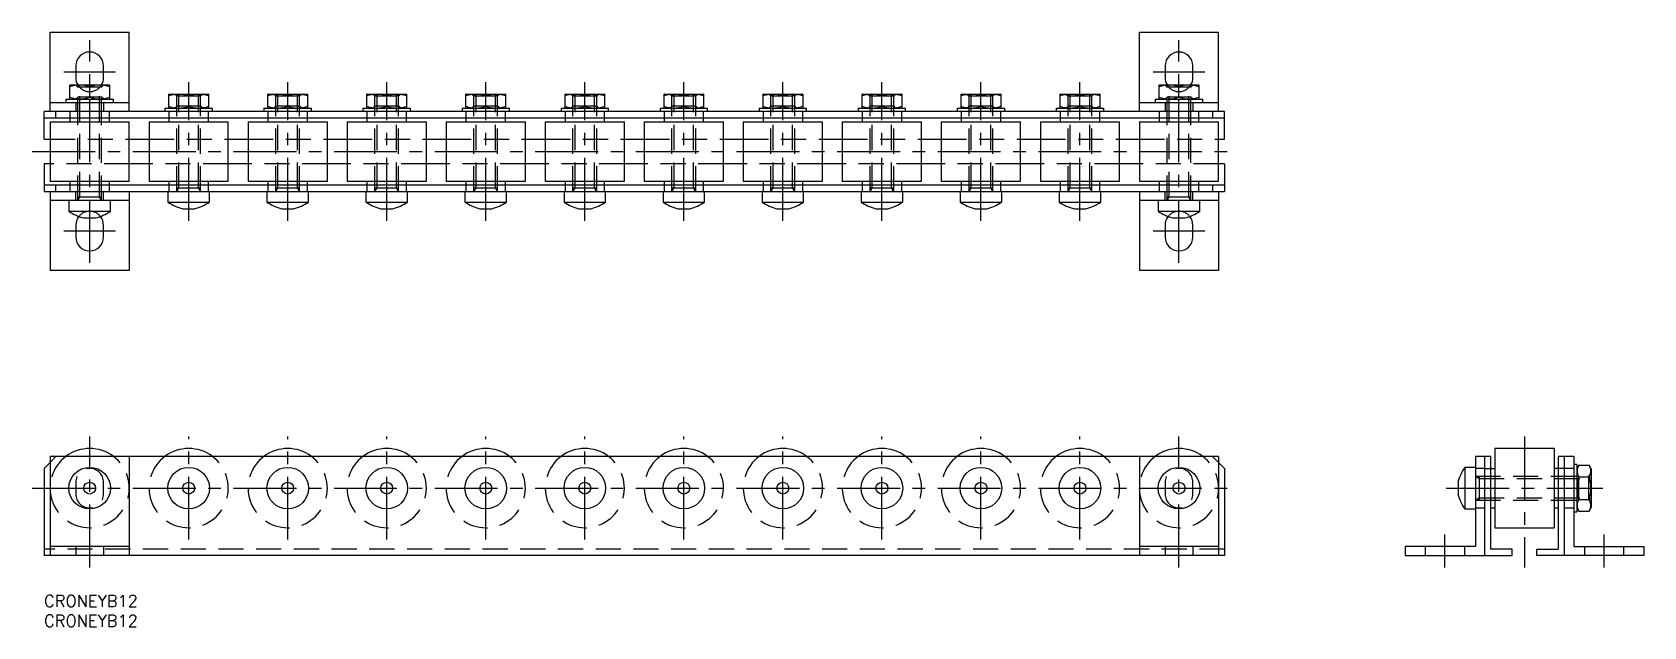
# Model space of a CAD drawing. Extents: x -3 to 404, y -8 to 142.
import ezdxf

# ---------------------------------------------------------------- set-up
doc = ezdxf.new("R2010")
doc.units = 0
doc.header["$LTSCALE"] = 0.5
doc.linetypes.add('CENTER', pattern=[50.8, 31.75, -6.35, 6.35, -6.35])
doc.linetypes.add('DASHED', pattern=[19.05, 12.7, -6.35])
for name, color, linetype in [('MSM_CENTER', 1, 'CENTER'), ('MSM_CONTINUOUS', 7, 'CONTINUOUS'), ('MSM_DASHED', 4, 'DASHED'), ('MSM_PART_NUMBER', 7, 'CONTINUOUS')]:
    doc.layers.add(name, color=color, linetype=linetype)
doc.styles.get("Standard").update_dxf_attribs({"font": 'txt.shx', "height": 3, "bigfont": 'bigfont.shx'})

# ---------------------------------------------------------------- blocks, each defined once
blk = doc.blocks.new('*U45')
at = {"layer": 'MSM_PART_NUMBER'}
blk.add_text('CRONEYB12', height=3, dxfattribs=at).set_placement((0, -3))
blk = doc.blocks.new('*U46')
at = {"layer": 'MSM_PART_NUMBER'}
blk.add_text('CRONEYB12', height=3, dxfattribs=at).set_placement((0, -8))

msp = doc.modelspace()

# ---------------------------------------------------------------- linework, layer by layer
at = {"layer": 'MSM_CENTER'}
for p, q in [((11.5, 83.91), (11.5, 140.11)), ((286.5, 83.91), (286.5, 140.11)), ((5, 132.11), (18, 132.11)), ((280, 132.11), (293, 132.11)), ((36.5, 94.51), (36.5, 129.51)), ((61.5, 94.51), (61.5, 129.51)), ((86.5, 94.51), (86.5, 129.51)), ((111.5, 94.51), (111.5, 129.51)), ((136.5, 94.51), (136.5, 129.51)), ((161.5, 94.51), (161.5, 129.51)), ((186.5, 94.51), (186.5, 129.51)), ((211.5, 94.51), (211.5, 129.51)), ((236.5, 94.51), (236.5, 129.51)), ((261.5, 94.51), (261.5, 129.51)), ((-3, 112.01), (301, 112.01)), ((18, 91.91), (5, 91.91)), ((293, 91.91), (280, 91.91)), ((11.5, 7), (11.5, 40)), ((36.5, 14), (36.5, 40)), ((61.5, 14), (61.5, 40)), ((86.5, 14), (86.5, 40)), ((111.5, 14), (111.5, 40)), ((136.5, 14), (136.5, 40)), ((161.5, 14), (161.5, 40)), ((186.5, 14), (186.5, 40)), ((211.5, 14), (211.5, 40)), ((236.5, 14), (236.5, 40)), ((261.5, 14), (261.5, 40)), ((286.5, 7), (286.5, 40)), ((373.74, 40), (373.74, 7)), ((-3, 27), (301, 27)), ((353.94, 27), (393.54, 27)), ((353.64, 7), (353.64, 15.3)), ((393.84, 7), (393.84, 15.3))]:
    msp.add_line(p, q, dxfattribs=at)
at = {"layer": 'MSM_CONTINUOUS'}
for p, q in [((1.5, 122.11), (1.5, 142.11)), ((1.5, 142.11), (21.5, 142.11)), ((21.5, 122.11), (21.5, 142.11)), ((276.5, 122.11), (276.5, 142.11)), ((276.5, 142.11), (296.5, 142.11)), ((296.5, 122.11), (296.5, 142.11)), ((8, 133.61), (8, 130.61)), ((15, 130.61), (15, 133.61)), ((283, 133.61), (283, 130.61)), ((290, 130.61), (290, 133.61)), ((6.6, 128.81), (6.5, 128.75)), ((6.5, 125.27), (6.5, 128.75)), ((6.6, 128.81), (16.4, 128.81)), ((11.5, 125.72), (11.5, 128.31)), ((16.5, 128.75), (16.4, 128.81)), ((16.5, 128.75), (16.5, 125.27)), ((31.6, 126.51), (31.5, 126.45)), ((31.5, 122.97), (31.5, 126.45)), ((31.6, 126.51), (41.4, 126.51)), ((41.5, 126.45), (41.4, 126.51)), ((41.5, 126.45), (41.5, 122.97)), ((56.6, 126.51), (56.5, 126.45)), ((56.5, 122.97), (56.5, 126.45)), ((56.6, 126.51), (66.4, 126.51)), ((66.5, 126.45), (66.4, 126.51)), ((66.5, 126.45), (66.5, 122.97)), ((81.6, 126.51), (81.5, 126.45)), ((81.5, 122.97), (81.5, 126.45)), ((81.6, 126.51), (91.4, 126.51)), ((91.5, 126.45), (91.4, 126.51)), ((91.5, 126.45), (91.5, 122.97)), ((106.6, 126.51), (106.5, 126.45)), ((106.5, 122.97), (106.5, 126.45)), ((106.6, 126.51), (116.4, 126.51)), ((116.5, 126.45), (116.4, 126.51)), ((116.5, 126.45), (116.5, 122.97)), ((131.6, 126.51), (131.5, 126.45)), ((131.5, 122.97), (131.5, 126.45)), ((131.6, 126.51), (141.4, 126.51)), ((141.5, 126.45), (141.4, 126.51)), ((141.5, 126.45), (141.5, 122.97)), ((156.6, 126.51), (156.5, 126.45)), ((156.5, 122.97), (156.5, 126.45)), ((156.6, 126.51), (166.4, 126.51)), ((166.5, 126.45), (166.4, 126.51)), ((166.5, 126.45), (166.5, 122.97)), ((181.6, 126.51), (181.5, 126.45)), ((181.5, 122.97), (181.5, 126.45)), ((181.6, 126.51), (191.4, 126.51)), ((191.5, 126.45), (191.4, 126.51)), ((191.5, 126.45), (191.5, 122.97)), ((206.6, 126.51), (206.5, 126.45)), ((206.5, 122.97), (206.5, 126.45)), ((206.6, 126.51), (216.4, 126.51)), ((216.5, 126.45), (216.4, 126.51)), ((216.5, 126.45), (216.5, 122.97)), ((231.6, 126.51), (231.5, 126.45)), ((231.5, 122.97), (231.5, 126.45)), ((231.6, 126.51), (241.4, 126.51)), ((241.5, 126.45), (241.4, 126.51)), ((241.5, 126.45), (241.5, 122.97)), ((256.6, 126.51), (256.5, 126.45)), ((256.5, 122.97), (256.5, 126.45)), ((256.6, 126.51), (266.4, 126.51)), ((266.5, 126.45), (266.4, 126.51)), ((266.5, 126.45), (266.5, 122.97)), ((281.6, 128.81), (281.5, 128.75)), ((281.5, 125.27), (281.5, 128.75)), ((281.6, 128.81), (291.4, 128.81)), ((286.5, 125.72), (286.5, 128.31)), ((291.5, 128.75), (291.4, 128.81)), ((291.5, 128.75), (291.5, 125.27)), ((0, 115.11), (0, 122.11)), ((298, 122.11), (0, 122.11)), ((1.5, 124.41), (21.5, 124.41)), ((3, 120.51), (3, 122.11)), ((5.5, 125.21), (5.5, 124.41)), ((5.5, 125.21), (17.5, 125.21)), ((6.5, 125.27), (6.6, 125.21)), ((16.4, 125.21), (16.5, 125.27)), ((17.5, 124.41), (17.5, 125.21)), ((30.5, 122.91), (30.5, 122.11)), ((30.5, 122.91), (42.5, 122.91)), ((31.5, 122.97), (31.6, 122.91)), ((36.5, 123.42), (36.5, 126.01)), ((41.4, 122.91), (41.5, 122.97)), ((42.5, 122.11), (42.5, 122.91)), ((55.5, 122.91), (55.5, 122.11)), ((55.5, 122.91), (67.5, 122.91)), ((56.5, 122.97), (56.6, 122.91)), ((61.5, 123.42), (61.5, 126.01)), ((66.4, 122.91), (66.5, 122.97)), ((67.5, 122.11), (67.5, 122.91)), ((80.5, 122.91), (80.5, 122.11)), ((80.5, 122.91), (92.5, 122.91)), ((81.5, 122.97), (81.6, 122.91)), ((86.5, 123.42), (86.5, 126.01)), ((91.4, 122.91), (91.5, 122.97)), ((92.5, 122.11), (92.5, 122.91)), ((105.5, 122.91), (105.5, 122.11)), ((105.5, 122.91), (117.5, 122.91)), ((106.5, 122.97), (106.6, 122.91)), ((111.5, 123.42), (111.5, 126.01)), ((116.4, 122.91), (116.5, 122.97)), ((117.5, 122.11), (117.5, 122.91)), ((130.5, 122.91), (130.5, 122.11)), ((130.5, 122.91), (142.5, 122.91)), ((131.5, 122.97), (131.6, 122.91)), ((136.5, 123.42), (136.5, 126.01)), ((141.4, 122.91), (141.5, 122.97)), ((142.5, 122.11), (142.5, 122.91)), ((155.5, 122.91), (155.5, 122.11)), ((155.5, 122.91), (167.5, 122.91)), ((156.5, 122.97), (156.6, 122.91)), ((161.5, 123.42), (161.5, 126.01)), ((166.4, 122.91), (166.5, 122.97)), ((167.5, 122.11), (167.5, 122.91)), ((180.5, 122.91), (180.5, 122.11)), ((180.5, 122.91), (192.5, 122.91)), ((181.5, 122.97), (181.6, 122.91)), ((186.5, 123.42), (186.5, 126.01)), ((191.4, 122.91), (191.5, 122.97)), ((192.5, 122.11), (192.5, 122.91)), ((205.5, 122.91), (205.5, 122.11)), ((205.5, 122.91), (217.5, 122.91)), ((206.5, 122.97), (206.6, 122.91)), ((211.5, 123.42), (211.5, 126.01)), ((216.4, 122.91), (216.5, 122.97)), ((217.5, 122.11), (217.5, 122.91)), ((230.5, 122.91), (230.5, 122.11)), ((230.5, 122.91), (242.5, 122.91)), ((231.5, 122.97), (231.6, 122.91)), ((236.5, 123.42), (236.5, 126.01)), ((241.4, 122.91), (241.5, 122.97)), ((242.5, 122.11), (242.5, 122.91)), ((255.5, 122.91), (255.5, 122.11)), ((255.5, 122.91), (267.5, 122.91)), ((256.5, 122.97), (256.6, 122.91)), ((261.5, 123.42), (261.5, 126.01)), ((266.4, 122.91), (266.5, 122.97)), ((267.5, 122.11), (267.5, 122.91)), ((276.5, 124.41), (296.5, 124.41)), ((280.5, 125.21), (280.5, 124.41)), ((280.5, 125.21), (292.5, 125.21)), ((281.5, 125.27), (281.6, 125.21)), ((291.4, 125.21), (291.5, 125.27)), ((292.5, 124.41), (292.5, 125.21)), ((295, 122.11), (295, 120.51)), ((298, 115.11), (298, 122.11)), ((0, 120.51), (298, 120.51)), ((1.5, 119.51), (1.5, 104.51)), ((1.5, 119.51), (21.5, 119.51)), ((6.5, 120.51), (6.5, 119.51)), ((16.5, 119.51), (16.5, 120.51)), ((21.5, 104.51), (21.5, 119.51)), ((26.5, 119.51), (26.5, 104.51)), ((26.5, 119.51), (46.5, 119.51)), ((31.5, 120.51), (31.5, 119.51)), ((41.5, 119.51), (41.5, 120.51)), ((46.5, 104.51), (46.5, 119.51)), ((51.5, 119.51), (51.5, 104.51)), ((51.5, 119.51), (71.5, 119.51)), ((56.5, 120.51), (56.5, 119.51)), ((66.5, 119.51), (66.5, 120.51)), ((71.5, 104.51), (71.5, 119.51)), ((76.5, 119.51), (76.5, 104.51)), ((76.5, 119.51), (96.5, 119.51)), ((81.5, 120.51), (81.5, 119.51)), ((91.5, 119.51), (91.5, 120.51)), ((96.5, 104.51), (96.5, 119.51)), ((101.5, 119.51), (101.5, 104.51)), ((101.5, 119.51), (121.5, 119.51)), ((106.5, 120.51), (106.5, 119.51)), ((116.5, 119.51), (116.5, 120.51)), ((121.5, 104.51), (121.5, 119.51)), ((126.5, 119.51), (126.5, 104.51)), ((126.5, 119.51), (146.5, 119.51)), ((131.5, 120.51), (131.5, 119.51)), ((141.5, 119.51), (141.5, 120.51)), ((146.5, 104.51), (146.5, 119.51)), ((151.5, 119.51), (151.5, 104.51)), ((151.5, 119.51), (171.5, 119.51)), ((156.5, 120.51), (156.5, 119.51)), ((166.5, 119.51), (166.5, 120.51)), ((171.5, 104.51), (171.5, 119.51)), ((176.5, 119.51), (176.5, 104.51)), ((176.5, 119.51), (196.5, 119.51)), ((181.5, 120.51), (181.5, 119.51)), ((191.5, 119.51), (191.5, 120.51)), ((196.5, 104.51), (196.5, 119.51)), ((201.5, 119.51), (201.5, 104.51)), ((201.5, 119.51), (221.5, 119.51)), ((206.5, 120.51), (206.5, 119.51)), ((216.5, 119.51), (216.5, 120.51)), ((221.5, 104.51), (221.5, 119.51)), ((226.5, 119.51), (226.5, 104.51)), ((226.5, 119.51), (246.5, 119.51)), ((231.5, 120.51), (231.5, 119.51)), ((241.5, 119.51), (241.5, 120.51)), ((246.5, 104.51), (246.5, 119.51)), ((251.5, 119.51), (251.5, 104.51)), ((251.5, 119.51), (271.5, 119.51)), ((256.5, 120.51), (256.5, 119.51)), ((266.5, 119.51), (266.5, 120.51)), ((271.5, 104.51), (271.5, 119.51)), ((276.5, 119.51), (276.5, 104.51)), ((276.5, 119.51), (296.5, 119.51)), ((281.5, 120.51), (281.5, 119.51)), ((291.5, 119.51), (291.5, 120.51)), ((296.5, 104.51), (296.5, 119.51)), ((0, 115.11), (1.5, 115.11)), ((21.5, 115.11), (26.5, 115.11)), ((46.5, 115.11), (51.5, 115.11)), ((71.5, 115.11), (76.5, 115.11)), ((96.5, 115.11), (101.5, 115.11)), ((121.5, 115.11), (126.5, 115.11)), ((146.5, 115.11), (151.5, 115.11)), ((171.5, 115.11), (176.5, 115.11)), ((196.5, 115.11), (201.5, 115.11)), ((221.5, 115.11), (226.5, 115.11)), ((246.5, 115.11), (251.5, 115.11)), ((271.5, 115.11), (276.5, 115.11)), ((296.5, 115.11), (298, 115.11)), ((0, 108.91), (0, 101.91)), ((1.5, 108.91), (0, 108.91)), ((26.5, 108.91), (21.5, 108.91)), ((51.5, 108.91), (46.5, 108.91)), ((76.5, 108.91), (71.5, 108.91)), ((101.5, 108.91), (96.5, 108.91)), ((126.5, 108.91), (121.5, 108.91)), ((151.5, 108.91), (146.5, 108.91)), ((176.5, 108.91), (171.5, 108.91)), ((201.5, 108.91), (196.5, 108.91)), ((226.5, 108.91), (221.5, 108.91)), ((251.5, 108.91), (246.5, 108.91)), ((276.5, 108.91), (271.5, 108.91)), ((298, 108.91), (296.5, 108.91)), ((298, 108.91), (298, 101.91)), ((298, 103.51), (0, 103.51)), ((0, 101.91), (298, 101.91)), ((1.5, 104.51), (21.5, 104.51)), ((1.5, 101.91), (1.5, 81.91)), ((3, 101.91), (3, 103.51)), ((6.5, 104.51), (6.5, 103.51)), ((16.5, 103.51), (16.5, 104.51)), ((21.5, 101.91), (21.5, 81.91)), ((26.5, 104.51), (46.5, 104.51)), ((31.25, 101.91), (31.25, 99.2)), ((31.5, 104.51), (31.5, 103.51)), ((41.5, 103.51), (41.5, 104.51)), ((41.75, 99.2), (41.75, 101.91)), ((51.5, 104.51), (71.5, 104.51)), ((56.25, 101.91), (56.25, 99.2)), ((56.5, 104.51), (56.5, 103.51)), ((66.5, 103.51), (66.5, 104.51)), ((66.75, 99.2), (66.75, 101.91)), ((76.5, 104.51), (96.5, 104.51)), ((81.25, 101.91), (81.25, 99.2)), ((81.5, 104.51), (81.5, 103.51)), ((91.5, 103.51), (91.5, 104.51)), ((91.75, 99.2), (91.75, 101.91)), ((101.5, 104.51), (121.5, 104.51)), ((106.25, 101.91), (106.25, 99.2)), ((106.5, 104.51), (106.5, 103.51)), ((116.5, 103.51), (116.5, 104.51)), ((116.75, 99.2), (116.75, 101.91)), ((126.5, 104.51), (146.5, 104.51)), ((131.25, 101.91), (131.25, 99.2)), ((131.5, 104.51), (131.5, 103.51)), ((141.5, 103.51), (141.5, 104.51)), ((141.75, 99.2), (141.75, 101.91)), ((151.5, 104.51), (171.5, 104.51)), ((156.25, 101.91), (156.25, 99.2)), ((156.5, 104.51), (156.5, 103.51)), ((166.5, 103.51), (166.5, 104.51)), ((166.75, 99.2), (166.75, 101.91)), ((176.5, 104.51), (196.5, 104.51)), ((181.25, 101.91), (181.25, 99.2)), ((181.5, 104.51), (181.5, 103.51)), ((191.5, 103.51), (191.5, 104.51)), ((191.75, 99.2), (191.75, 101.91)), ((201.5, 104.51), (221.5, 104.51)), ((206.25, 101.91), (206.25, 99.2)), ((206.5, 104.51), (206.5, 103.51)), ((216.5, 103.51), (216.5, 104.51)), ((216.75, 99.2), (216.75, 101.91)), ((226.5, 104.51), (246.5, 104.51)), ((231.25, 101.91), (231.25, 99.2)), ((231.5, 104.51), (231.5, 103.51)), ((241.5, 103.51), (241.5, 104.51)), ((241.75, 99.2), (241.75, 101.91)), ((251.5, 104.51), (271.5, 104.51)), ((256.25, 101.91), (256.25, 99.2)), ((256.5, 104.51), (256.5, 103.51)), ((266.5, 103.51), (266.5, 104.51)), ((266.75, 99.2), (266.75, 101.91)), ((276.5, 104.51), (296.5, 104.51)), ((276.5, 101.91), (276.5, 81.91)), ((281.5, 104.51), (281.5, 103.51)), ((291.5, 103.51), (291.5, 104.51)), ((295, 103.51), (295, 101.91)), ((296.5, 101.91), (296.5, 81.91)), ((21.5, 99.61), (1.5, 99.61)), ((6.25, 99.61), (6.25, 96.9)), ((16.75, 96.9), (16.75, 99.61)), ((31.25, 99.2), (41.75, 99.2)), ((56.25, 99.2), (66.75, 99.2)), ((81.25, 99.2), (91.75, 99.2)), ((106.25, 99.2), (116.75, 99.2)), ((131.25, 99.2), (141.75, 99.2)), ((156.25, 99.2), (166.75, 99.2)), ((181.25, 99.2), (191.75, 99.2)), ((206.25, 99.2), (216.75, 99.2)), ((231.25, 99.2), (241.75, 99.2)), ((256.25, 99.2), (266.75, 99.2)), ((296.5, 99.61), (276.5, 99.61)), ((281.25, 99.61), (281.25, 96.9)), ((291.75, 96.9), (291.75, 99.61)), ((6.25, 96.9), (16.75, 96.9)), ((10.01, 95.21), (12.99, 95.21)), ((35.01, 97.51), (37.99, 97.51)), ((60.01, 97.51), (62.99, 97.51)), ((85.01, 97.51), (87.99, 97.51)), ((110.01, 97.51), (112.99, 97.51)), ((135.01, 97.51), (137.99, 97.51)), ((160.01, 97.51), (162.99, 97.51)), ((185.01, 97.51), (187.99, 97.51)), ((210.01, 97.51), (212.99, 97.51)), ((235.01, 97.51), (237.99, 97.51)), ((260.01, 97.51), (262.99, 97.51)), ((281.25, 96.9), (291.75, 96.9)), ((285.01, 95.21), (287.99, 95.21)), ((8, 93.41), (8, 90.41)), ((15, 90.41), (15, 93.41)), ((283, 93.41), (283, 90.41)), ((290, 90.41), (290, 93.41)), ((21.5, 81.91), (1.5, 81.91)), ((296.5, 81.91), (276.5, 81.91)), ((366.24, 37), (366.24, 17)), ((381.24, 37), (366.24, 37)), ((381.24, 37), (381.24, 17)), ((0, 32), (1.5, 33.5)), ((1.5, 35), (1.5, 10)), ((296.5, 35), (1.5, 35)), ((21.5, 35), (21.5, 10)), ((276.5, 35), (276.5, 10)), ((296.5, 35), (296.5, 10)), ((296.5, 33.5), (298, 32)), ((365.24, 35), (361.34, 35)), ((361.34, 35), (361.34, 12.3)), ((363.64, 35), (363.64, 10)), ((365.24, 11.6), (365.24, 35)), ((382.24, 35), (382.24, 11.6)), ((386.14, 35), (382.24, 35)), ((383.84, 10), (383.84, 35)), ((386.14, 35), (386.14, 12.3)), ((386.94, 33), (386.14, 33)), ((386.94, 33), (386.94, 21)), ((387.44, 32.77), (386.94, 31.9)), ((387.44, 32.77), (390.03, 32.77)), ((390.54, 31.9), (390.03, 32.77)), ((0, 32), (0, 10)), ((298, 32), (298, 10)), ((356.94, 28.49), (356.94, 25.51)), ((358.63, 32.25), (358.63, 21.75)), ((361.34, 32.25), (358.63, 32.25)), ((363.64, 32), (366.24, 32)), ((383.84, 32), (381.24, 32)), ((387.44, 29.89), (390.03, 29.89)), ((390.54, 31.9), (390.54, 22.1)), ((358.63, 21.75), (361.34, 21.75)), ((365.24, 22), (366.24, 22)), ((381.24, 22), (382.24, 22)), ((386.14, 21), (386.94, 21)), ((386.94, 22.1), (387.44, 21.23)), ((387.44, 24.11), (390.03, 24.11)), ((387.44, 21.23), (390.03, 21.23)), ((390.03, 21.23), (390.54, 22.1)), ((366.24, 17), (381.24, 17)), ((21.5, 12.3), (1.5, 12.3)), ((296.5, 12.3), (276.5, 12.3)), ((361.34, 12.3), (343.64, 12.3)), ((343.64, 12.3), (343.64, 10)), ((386.14, 12.3), (403.84, 12.3)), ((403.84, 12.3), (403.84, 10)), ((298, 10), (0, 10)), ((343.64, 10), (370.64, 10)), ((370.64, 11.6), (365.24, 11.6)), ((370.64, 10), (370.64, 11.6)), ((376.84, 11.6), (382.24, 11.6)), ((376.84, 10), (376.84, 11.6)), ((403.84, 10), (376.84, 10))]:
    msp.add_line(p, q, dxfattribs=at)
for centre, radius in [((11.5, 27), 5.25), ((11.5, 27), 1.49), ((36.5, 27), 5.25), ((36.5, 27), 1.49), ((61.5, 27), 5.25), ((61.5, 27), 1.49), ((86.5, 27), 5.25), ((86.5, 27), 1.49), ((111.5, 27), 5.25), ((111.5, 27), 1.49), ((136.5, 27), 5.25), ((136.5, 27), 1.49), ((161.5, 27), 5.25), ((161.5, 27), 1.49), ((186.5, 27), 5.25), ((186.5, 27), 1.49), ((211.5, 27), 5.25), ((211.5, 27), 1.49), ((236.5, 27), 5.25), ((236.5, 27), 1.49), ((261.5, 27), 5.25), ((261.5, 27), 1.49), ((286.5, 27), 5.25), ((286.5, 27), 1.49)]:
    msp.add_circle(centre, radius, dxfattribs=at)
for centre, radius, start, end in [((11.5, 133.61), 3.5, 0, 180), ((286.5, 133.61), 3.5, 0, 180), ((11.5, 130.61), 3.5, 180, 210.9497), ((11.5, 130.61), 3.5, 329.0503, 0), ((286.5, 130.61), 3.5, 180, 210.9497), ((286.5, 130.61), 3.5, 329.0503, 0), ((9, 121.38), 7.37, 70.1592, 109.8408), ((14, 121.38), 7.37, 70.1592, 109.8408), ((34, 119.08), 7.37, 70.1592, 109.8408), ((39, 119.08), 7.37, 70.1592, 109.8408), ((59, 119.08), 7.37, 70.1592, 109.8408), ((64, 119.08), 7.37, 70.1592, 109.8408), ((84, 119.08), 7.37, 70.1592, 109.8408), ((89, 119.08), 7.37, 70.1592, 109.8408), ((109, 119.08), 7.37, 70.1592, 109.8408), ((114, 119.08), 7.37, 70.1592, 109.8408), ((134, 119.08), 7.37, 70.1592, 109.8408), ((139, 119.08), 7.37, 70.1592, 109.8408), ((159, 119.08), 7.37, 70.1592, 109.8408), ((164, 119.08), 7.37, 70.1592, 109.8408), ((184, 119.08), 7.37, 70.1592, 109.8408), ((189, 119.08), 7.37, 70.1592, 109.8408), ((209, 119.08), 7.37, 70.1592, 109.8408), ((214, 119.08), 7.37, 70.1592, 109.8408), ((234, 119.08), 7.37, 70.1592, 109.8408), ((239, 119.08), 7.37, 70.1592, 109.8408), ((259, 119.08), 7.37, 70.1592, 109.8408), ((264, 119.08), 7.37, 70.1592, 109.8408), ((284, 121.38), 7.37, 70.1592, 109.8408), ((289, 121.38), 7.37, 70.1592, 109.8408), ((9, 132.64), 7.37, 250.1592, 289.8408), ((14, 132.64), 7.37, 250.1592, 289.8408), ((34, 130.34), 7.37, 250.1592, 289.8408), ((39, 130.34), 7.37, 250.1592, 289.8408), ((59, 130.34), 7.37, 250.1592, 289.8408), ((64, 130.34), 7.37, 250.1592, 289.8408), ((84, 130.34), 7.37, 250.1592, 289.8408), ((89, 130.34), 7.37, 250.1592, 289.8408), ((109, 130.34), 7.37, 250.1592, 289.8408), ((114, 130.34), 7.37, 250.1592, 289.8408), ((134, 130.34), 7.37, 250.1592, 289.8408), ((139, 130.34), 7.37, 250.1592, 289.8408), ((159, 130.34), 7.37, 250.1592, 289.8408), ((164, 130.34), 7.37, 250.1592, 289.8408), ((184, 130.34), 7.37, 250.1592, 289.8408), ((189, 130.34), 7.37, 250.1592, 289.8408), ((209, 130.34), 7.37, 250.1592, 289.8408), ((214, 130.34), 7.37, 250.1592, 289.8408), ((234, 130.34), 7.37, 250.1592, 289.8408), ((239, 130.34), 7.37, 250.1592, 289.8408), ((259, 130.34), 7.37, 250.1592, 289.8408), ((264, 130.34), 7.37, 250.1592, 289.8408), ((284, 132.64), 7.37, 250.1592, 289.8408), ((289, 132.64), 7.37, 250.1592, 289.8408), ((38.04, 109.25), 12.12, 235.9445, 255.5214), ((34.96, 109.25), 12.12, 284.4786, 304.0555), ((63.04, 109.25), 12.12, 235.9445, 255.5214), ((59.96, 109.25), 12.12, 284.4786, 304.0555), ((88.04, 109.25), 12.12, 235.9445, 255.5214), ((84.96, 109.25), 12.12, 284.4786, 304.0555), ((113.04, 109.25), 12.12, 235.9445, 255.5214), ((109.96, 109.25), 12.12, 284.4786, 304.0555), ((138.04, 109.25), 12.12, 235.9445, 255.5214), ((134.96, 109.25), 12.12, 284.4786, 304.0555), ((163.04, 109.25), 12.12, 235.9445, 255.5214), ((159.96, 109.25), 12.12, 284.4786, 304.0555), ((188.04, 109.25), 12.12, 235.9445, 255.5214), ((184.96, 109.25), 12.12, 284.4786, 304.0555), ((213.04, 109.25), 12.12, 235.9445, 255.5214), ((209.96, 109.25), 12.12, 284.4786, 304.0555), ((238.04, 109.25), 12.12, 235.9445, 255.5214), ((234.96, 109.25), 12.12, 284.4786, 304.0555), ((263.04, 109.25), 12.12, 235.9445, 255.5214), ((259.96, 109.25), 12.12, 284.4786, 304.0555), ((13.04, 106.95), 12.12, 235.9445, 255.5214), ((11.5, 93.41), 3.5, 141.2477, 180), ((9.96, 106.95), 12.12, 284.4786, 304.0555), ((11.5, 93.41), 3.5, 0, 38.7523), ((288.04, 106.95), 12.12, 235.9445, 255.5214), ((286.5, 93.41), 3.5, 141.2477, 180), ((284.96, 106.95), 12.12, 284.4786, 304.0555), ((286.5, 93.41), 3.5, 0, 38.7523), ((11.5, 90.41), 3.5, 180, 0), ((286.5, 90.41), 3.5, 180, 0), ((11.5, 27), 10, 53.1301, 126.8699), ((36.5, 27), 10, 53.1301, 126.8699), ((61.5, 27), 10, 53.1301, 126.8699), ((86.5, 27), 10, 53.1301, 126.8699), ((111.5, 27), 10, 53.1301, 126.8699), ((136.5, 27), 10, 53.1301, 126.8699), ((161.5, 27), 10, 53.1301, 126.8699), ((186.5, 27), 10, 53.1301, 126.8699), ((211.5, 27), 10, 53.1301, 126.8699), ((236.5, 27), 10, 53.1301, 126.8699), ((261.5, 27), 10, 53.1301, 126.8699), ((286.5, 27), 10, 53.1301, 126.8699), ((368.67, 25.46), 12.12, 145.9445, 165.5214), ((389.55, 31.33), 2.56, 154.3574, 214.3573), ((396.6, 27), 9.61, 162.5124, 197.4876), ((387.92, 31.33), 2.56, 325.6427, 25.6426), ((380.87, 27), 9.61, 342.5124, 17.4876), ((368.67, 28.54), 12.12, 194.4786, 214.0555), ((389.55, 22.67), 2.56, 145.6427, 205.6426), ((387.92, 22.67), 2.56, 334.3574, 34.3573)]:
    msp.add_arc(centre, radius, start, end, dxfattribs=at)
at = {"layer": 'MSM_DASHED'}
for p, q in [((7.96, 128.81), (8.5, 128.27)), ((9.04, 128.81), (8.5, 128.27)), ((14.5, 128.27), (8.5, 128.27)), ((8.5, 99.61), (8.5, 128.27)), ((9.04, 100.55), (9.04, 128.81)), ((13.96, 128.81), (14.5, 128.27)), ((13.96, 100.55), (13.96, 128.81)), ((15.04, 128.81), (14.5, 128.27)), ((14.5, 99.61), (14.5, 128.27)), ((32.96, 126.51), (33.5, 125.97)), ((34.04, 126.51), (33.5, 125.97)), ((34.04, 102.85), (34.04, 126.51)), ((38.96, 126.51), (39.5, 125.97)), ((38.96, 102.85), (38.96, 126.51)), ((40.04, 126.51), (39.5, 125.97)), ((57.96, 126.51), (58.5, 125.97)), ((59.04, 126.51), (58.5, 125.97)), ((59.04, 102.85), (59.04, 126.51)), ((63.96, 126.51), (64.5, 125.97)), ((63.96, 102.85), (63.96, 126.51)), ((65.04, 126.51), (64.5, 125.97)), ((82.96, 126.51), (83.5, 125.97)), ((84.04, 126.51), (83.5, 125.97)), ((84.04, 102.85), (84.04, 126.51)), ((88.96, 126.51), (89.5, 125.97)), ((88.96, 102.85), (88.96, 126.51)), ((90.04, 126.51), (89.5, 125.97)), ((107.96, 126.51), (108.5, 125.97)), ((109.04, 126.51), (108.5, 125.97)), ((109.04, 102.85), (109.04, 126.51)), ((113.96, 126.51), (114.5, 125.97)), ((113.96, 102.85), (113.96, 126.51)), ((115.04, 126.51), (114.5, 125.97)), ((132.96, 126.51), (133.5, 125.97)), ((134.04, 126.51), (133.5, 125.97)), ((134.04, 102.85), (134.04, 126.51)), ((138.96, 126.51), (139.5, 125.97)), ((138.96, 102.85), (138.96, 126.51)), ((140.04, 126.51), (139.5, 125.97)), ((157.96, 126.51), (158.5, 125.97)), ((159.04, 126.51), (158.5, 125.97)), ((159.04, 102.85), (159.04, 126.51)), ((163.96, 126.51), (164.5, 125.97)), ((163.96, 102.85), (163.96, 126.51)), ((165.04, 126.51), (164.5, 125.97)), ((182.96, 126.51), (183.5, 125.97)), ((184.04, 126.51), (183.5, 125.97)), ((184.04, 102.85), (184.04, 126.51)), ((188.96, 126.51), (189.5, 125.97)), ((188.96, 102.85), (188.96, 126.51)), ((190.04, 126.51), (189.5, 125.97)), ((207.96, 126.51), (208.5, 125.97)), ((209.04, 126.51), (208.5, 125.97)), ((209.04, 102.85), (209.04, 126.51)), ((213.96, 126.51), (214.5, 125.97)), ((213.96, 102.85), (213.96, 126.51)), ((215.04, 126.51), (214.5, 125.97)), ((232.96, 126.51), (233.5, 125.97)), ((234.04, 126.51), (233.5, 125.97)), ((234.04, 102.85), (234.04, 126.51)), ((238.96, 126.51), (239.5, 125.97)), ((238.96, 102.85), (238.96, 126.51)), ((240.04, 126.51), (239.5, 125.97)), ((257.96, 126.51), (258.5, 125.97)), ((259.04, 126.51), (258.5, 125.97)), ((259.04, 102.85), (259.04, 126.51)), ((263.96, 126.51), (264.5, 125.97)), ((263.96, 102.85), (263.96, 126.51)), ((265.04, 126.51), (264.5, 125.97)), ((282.96, 128.81), (283.5, 128.27)), ((284.04, 128.81), (283.5, 128.27)), ((283.5, 99.61), (283.5, 128.27)), ((289.5, 128.27), (283.5, 128.27)), ((284.04, 100.55), (284.04, 128.81)), ((288.96, 100.55), (288.96, 128.81)), ((288.96, 128.81), (289.5, 128.27)), ((290.04, 128.81), (289.5, 128.27)), ((289.5, 99.61), (289.5, 128.27)), ((6.5, 122.11), (6.5, 120.51)), ((7.96, 125.21), (8.5, 125.75)), ((8, 124.41), (8, 122.11)), ((14.5, 125.75), (8.5, 125.75)), ((15.04, 125.21), (14.5, 125.75)), ((15, 124.41), (15, 122.11)), ((16.5, 120.51), (16.5, 122.11)), ((31.5, 122.11), (31.5, 120.51)), ((32.96, 122.91), (33.5, 123.45)), ((39.5, 125.97), (33.5, 125.97)), ((33.5, 101.91), (33.5, 125.97)), ((39.5, 123.45), (33.5, 123.45)), ((39.5, 101.91), (39.5, 125.97)), ((40.04, 122.91), (39.5, 123.45)), ((41.5, 120.51), (41.5, 122.11)), ((56.5, 122.11), (56.5, 120.51)), ((57.96, 122.91), (58.5, 123.45)), ((64.5, 125.97), (58.5, 125.97)), ((58.5, 101.91), (58.5, 125.97)), ((64.5, 123.45), (58.5, 123.45)), ((64.5, 101.91), (64.5, 125.97)), ((65.04, 122.91), (64.5, 123.45)), ((66.5, 120.51), (66.5, 122.11)), ((81.5, 122.11), (81.5, 120.51)), ((82.96, 122.91), (83.5, 123.45)), ((89.5, 125.97), (83.5, 125.97)), ((83.5, 101.91), (83.5, 125.97)), ((89.5, 123.45), (83.5, 123.45)), ((89.5, 101.91), (89.5, 125.97)), ((90.04, 122.91), (89.5, 123.45)), ((91.5, 120.51), (91.5, 122.11)), ((106.5, 122.11), (106.5, 120.51)), ((107.96, 122.91), (108.5, 123.45)), ((114.5, 125.97), (108.5, 125.97)), ((108.5, 101.91), (108.5, 125.97)), ((114.5, 123.45), (108.5, 123.45)), ((114.5, 101.91), (114.5, 125.97)), ((115.04, 122.91), (114.5, 123.45)), ((116.5, 120.51), (116.5, 122.11)), ((131.5, 122.11), (131.5, 120.51)), ((132.96, 122.91), (133.5, 123.45)), ((139.5, 125.97), (133.5, 125.97)), ((133.5, 101.91), (133.5, 125.97)), ((139.5, 123.45), (133.5, 123.45)), ((139.5, 101.91), (139.5, 125.97)), ((140.04, 122.91), (139.5, 123.45)), ((141.5, 120.51), (141.5, 122.11)), ((156.5, 122.11), (156.5, 120.51)), ((157.96, 122.91), (158.5, 123.45)), ((164.5, 125.97), (158.5, 125.97)), ((158.5, 101.91), (158.5, 125.97)), ((164.5, 123.45), (158.5, 123.45)), ((164.5, 101.91), (164.5, 125.97)), ((165.04, 122.91), (164.5, 123.45)), ((166.5, 120.51), (166.5, 122.11)), ((181.5, 122.11), (181.5, 120.51)), ((182.96, 122.91), (183.5, 123.45)), ((189.5, 125.97), (183.5, 125.97)), ((183.5, 101.91), (183.5, 125.97)), ((189.5, 123.45), (183.5, 123.45)), ((189.5, 101.91), (189.5, 125.97)), ((190.04, 122.91), (189.5, 123.45)), ((191.5, 120.51), (191.5, 122.11)), ((206.5, 122.11), (206.5, 120.51)), ((207.96, 122.91), (208.5, 123.45)), ((214.5, 125.97), (208.5, 125.97)), ((208.5, 101.91), (208.5, 125.97)), ((214.5, 123.45), (208.5, 123.45)), ((214.5, 101.91), (214.5, 125.97)), ((215.04, 122.91), (214.5, 123.45)), ((216.5, 120.51), (216.5, 122.11)), ((231.5, 122.11), (231.5, 120.51)), ((232.96, 122.91), (233.5, 123.45)), ((239.5, 125.97), (233.5, 125.97)), ((233.5, 101.91), (233.5, 125.97)), ((239.5, 123.45), (233.5, 123.45)), ((239.5, 101.91), (239.5, 125.97)), ((240.04, 122.91), (239.5, 123.45)), ((241.5, 120.51), (241.5, 122.11)), ((256.5, 122.11), (256.5, 120.51)), ((257.96, 122.91), (258.5, 123.45)), ((264.5, 125.97), (258.5, 125.97)), ((258.5, 101.91), (258.5, 125.97)), ((264.5, 123.45), (258.5, 123.45)), ((264.5, 101.91), (264.5, 125.97)), ((265.04, 122.91), (264.5, 123.45)), ((266.5, 120.51), (266.5, 122.11)), ((281.5, 122.11), (281.5, 120.51)), ((282.96, 125.21), (283.5, 125.75)), ((283, 124.41), (283, 122.11)), ((289.5, 125.75), (283.5, 125.75)), ((290.04, 125.21), (289.5, 125.75)), ((290, 124.41), (290, 122.11)), ((291.5, 120.51), (291.5, 122.11)), ((1.5, 115.11), (21.5, 115.11)), ((26.5, 115.11), (46.5, 115.11)), ((51.5, 115.11), (71.5, 115.11)), ((76.5, 115.11), (96.5, 115.11)), ((101.5, 115.11), (121.5, 115.11)), ((126.5, 115.11), (146.5, 115.11)), ((151.5, 115.11), (171.5, 115.11)), ((176.5, 115.11), (196.5, 115.11)), ((201.5, 115.11), (221.5, 115.11)), ((226.5, 115.11), (246.5, 115.11)), ((251.5, 115.11), (271.5, 115.11)), ((276.5, 115.11), (296.5, 115.11)), ((21.5, 108.91), (1.5, 108.91)), ((46.5, 108.91), (26.5, 108.91)), ((71.5, 108.91), (51.5, 108.91)), ((96.5, 108.91), (76.5, 108.91)), ((121.5, 108.91), (101.5, 108.91)), ((146.5, 108.91), (126.5, 108.91)), ((171.5, 108.91), (151.5, 108.91)), ((196.5, 108.91), (176.5, 108.91)), ((221.5, 108.91), (201.5, 108.91)), ((246.5, 108.91), (226.5, 108.91)), ((271.5, 108.91), (251.5, 108.91)), ((296.5, 108.91), (276.5, 108.91)), ((6.5, 103.51), (6.5, 101.91)), ((8, 99.61), (8, 101.91)), ((15, 99.61), (15, 101.91)), ((16.5, 101.91), (16.5, 103.51)), ((31.5, 103.51), (31.5, 101.91)), ((33.5, 102.85), (39.5, 102.85)), ((33.5, 101.91), (34.04, 102.85)), ((39.5, 101.91), (38.96, 102.85)), ((41.5, 101.91), (41.5, 103.51)), ((56.5, 103.51), (56.5, 101.91)), ((58.5, 102.85), (64.5, 102.85)), ((58.5, 101.91), (59.04, 102.85)), ((64.5, 101.91), (63.96, 102.85)), ((66.5, 101.91), (66.5, 103.51)), ((81.5, 103.51), (81.5, 101.91)), ((83.5, 102.85), (89.5, 102.85)), ((83.5, 101.91), (84.04, 102.85)), ((89.5, 101.91), (88.96, 102.85)), ((91.5, 101.91), (91.5, 103.51)), ((106.5, 103.51), (106.5, 101.91)), ((108.5, 102.85), (114.5, 102.85)), ((108.5, 101.91), (109.04, 102.85)), ((114.5, 101.91), (113.96, 102.85)), ((116.5, 101.91), (116.5, 103.51)), ((131.5, 103.51), (131.5, 101.91)), ((133.5, 102.85), (139.5, 102.85)), ((133.5, 101.91), (134.04, 102.85)), ((139.5, 101.91), (138.96, 102.85)), ((141.5, 101.91), (141.5, 103.51)), ((156.5, 103.51), (156.5, 101.91)), ((158.5, 102.85), (164.5, 102.85)), ((158.5, 101.91), (159.04, 102.85)), ((164.5, 101.91), (163.96, 102.85)), ((166.5, 101.91), (166.5, 103.51)), ((181.5, 103.51), (181.5, 101.91)), ((183.5, 102.85), (189.5, 102.85)), ((183.5, 101.91), (184.04, 102.85)), ((189.5, 101.91), (188.96, 102.85)), ((191.5, 101.91), (191.5, 103.51)), ((206.5, 103.51), (206.5, 101.91)), ((208.5, 102.85), (214.5, 102.85)), ((208.5, 101.91), (209.04, 102.85)), ((214.5, 101.91), (213.96, 102.85)), ((216.5, 101.91), (216.5, 103.51)), ((231.5, 103.51), (231.5, 101.91)), ((233.5, 102.85), (239.5, 102.85)), ((233.5, 101.91), (234.04, 102.85)), ((239.5, 101.91), (238.96, 102.85)), ((241.5, 101.91), (241.5, 103.51)), ((256.5, 103.51), (256.5, 101.91)), ((258.5, 102.85), (264.5, 102.85)), ((258.5, 101.91), (259.04, 102.85)), ((264.5, 101.91), (263.96, 102.85)), ((266.5, 101.91), (266.5, 103.51)), ((281.5, 103.51), (281.5, 101.91)), ((283, 99.61), (283, 101.91)), ((290, 99.61), (290, 101.91)), ((291.5, 101.91), (291.5, 103.51)), ((8.5, 100.55), (14.5, 100.55)), ((8.5, 99.61), (9.04, 100.55)), ((14.5, 99.61), (13.96, 100.55)), ((283.5, 99.61), (284.04, 100.55)), ((283.5, 100.55), (289.5, 100.55)), ((289.5, 99.61), (288.96, 100.55)), ((1.5, 33.5), (3, 35)), ((295, 35), (296.5, 33.5)), ((8, 28.5), (8, 25.5)), ((15, 25.5), (15, 28.5)), ((283, 28.5), (283, 25.5)), ((290, 25.5), (290, 28.5)), ((363.64, 32), (361.34, 32)), ((361.34, 30), (390, 30)), ((361.34, 30), (362.27, 29.46)), ((362.27, 30), (362.27, 24)), ((362.27, 29.46), (390.54, 29.46)), ((386.14, 32), (383.84, 32)), ((386.94, 30.54), (387.48, 30)), ((387.48, 24), (387.48, 30)), ((390.54, 30.54), (390, 30)), ((390, 24), (390, 30)), ((390.54, 29.46), (390, 30)), ((361.34, 24), (362.27, 24.54)), ((362.27, 24.54), (390.54, 24.54)), ((390.54, 24.54), (390, 24)), ((361.34, 24), (390, 24)), ((361.34, 22), (363.64, 22)), ((383.84, 22), (386.14, 22)), ((386.94, 23.46), (387.48, 24)), ((390.54, 23.46), (390, 24)), ((8, 12.3), (8, 10)), ((15, 12.3), (15, 10)), ((283, 12.3), (283, 10)), ((290, 12.3), (290, 10)), ((348.64, 12.3), (348.64, 10)), ((358.64, 10), (358.64, 12.3)), ((388.84, 12.3), (388.84, 10)), ((398.84, 10), (398.84, 12.3)), ((298, 11.6), (0, 11.6))]:
    msp.add_line(p, q, dxfattribs=at)
for centre, radius, start, end in [((11.5, 130.61), 3.5, 210.9497, 329.0503), ((286.5, 130.61), 3.5, 210.9497, 329.0503), ((11.5, 93.41), 3.5, 38.7523, 141.2477), ((286.5, 93.41), 3.5, 38.7523, 141.2477), ((11.5, 27), 10, 126.8699, 53.1301), ((36.5, 27), 10, 126.8699, 53.1301), ((61.5, 27), 10, 126.8699, 53.1301), ((86.5, 27), 10, 126.8699, 53.1301), ((111.5, 27), 10, 126.8699, 53.1301), ((136.5, 27), 10, 126.8699, 53.1301), ((161.5, 27), 10, 126.8699, 53.1301), ((186.5, 27), 10, 126.8699, 53.1301), ((211.5, 27), 10, 126.8699, 53.1301), ((236.5, 27), 10, 126.8699, 53.1301), ((261.5, 27), 10, 126.8699, 53.1301), ((286.5, 27), 10, 126.8699, 53.1301), ((11.5, 28.5), 3.5, 0, 180), ((286.5, 28.5), 3.5, 0, 180), ((11.5, 25.5), 3.5, 180, 0), ((286.5, 25.5), 3.5, 180, 0)]:
    msp.add_arc(centre, radius, start, end, dxfattribs=at)

# ---------------------------------------------------------------- block references
at = {"layer": 'MSM_CONTINUOUS'}
for name in ['*U45', '*U46']:
    msp.add_blockref(name, (0, 0), dxfattribs=at)

doc.saveas('drawing.dxf')
